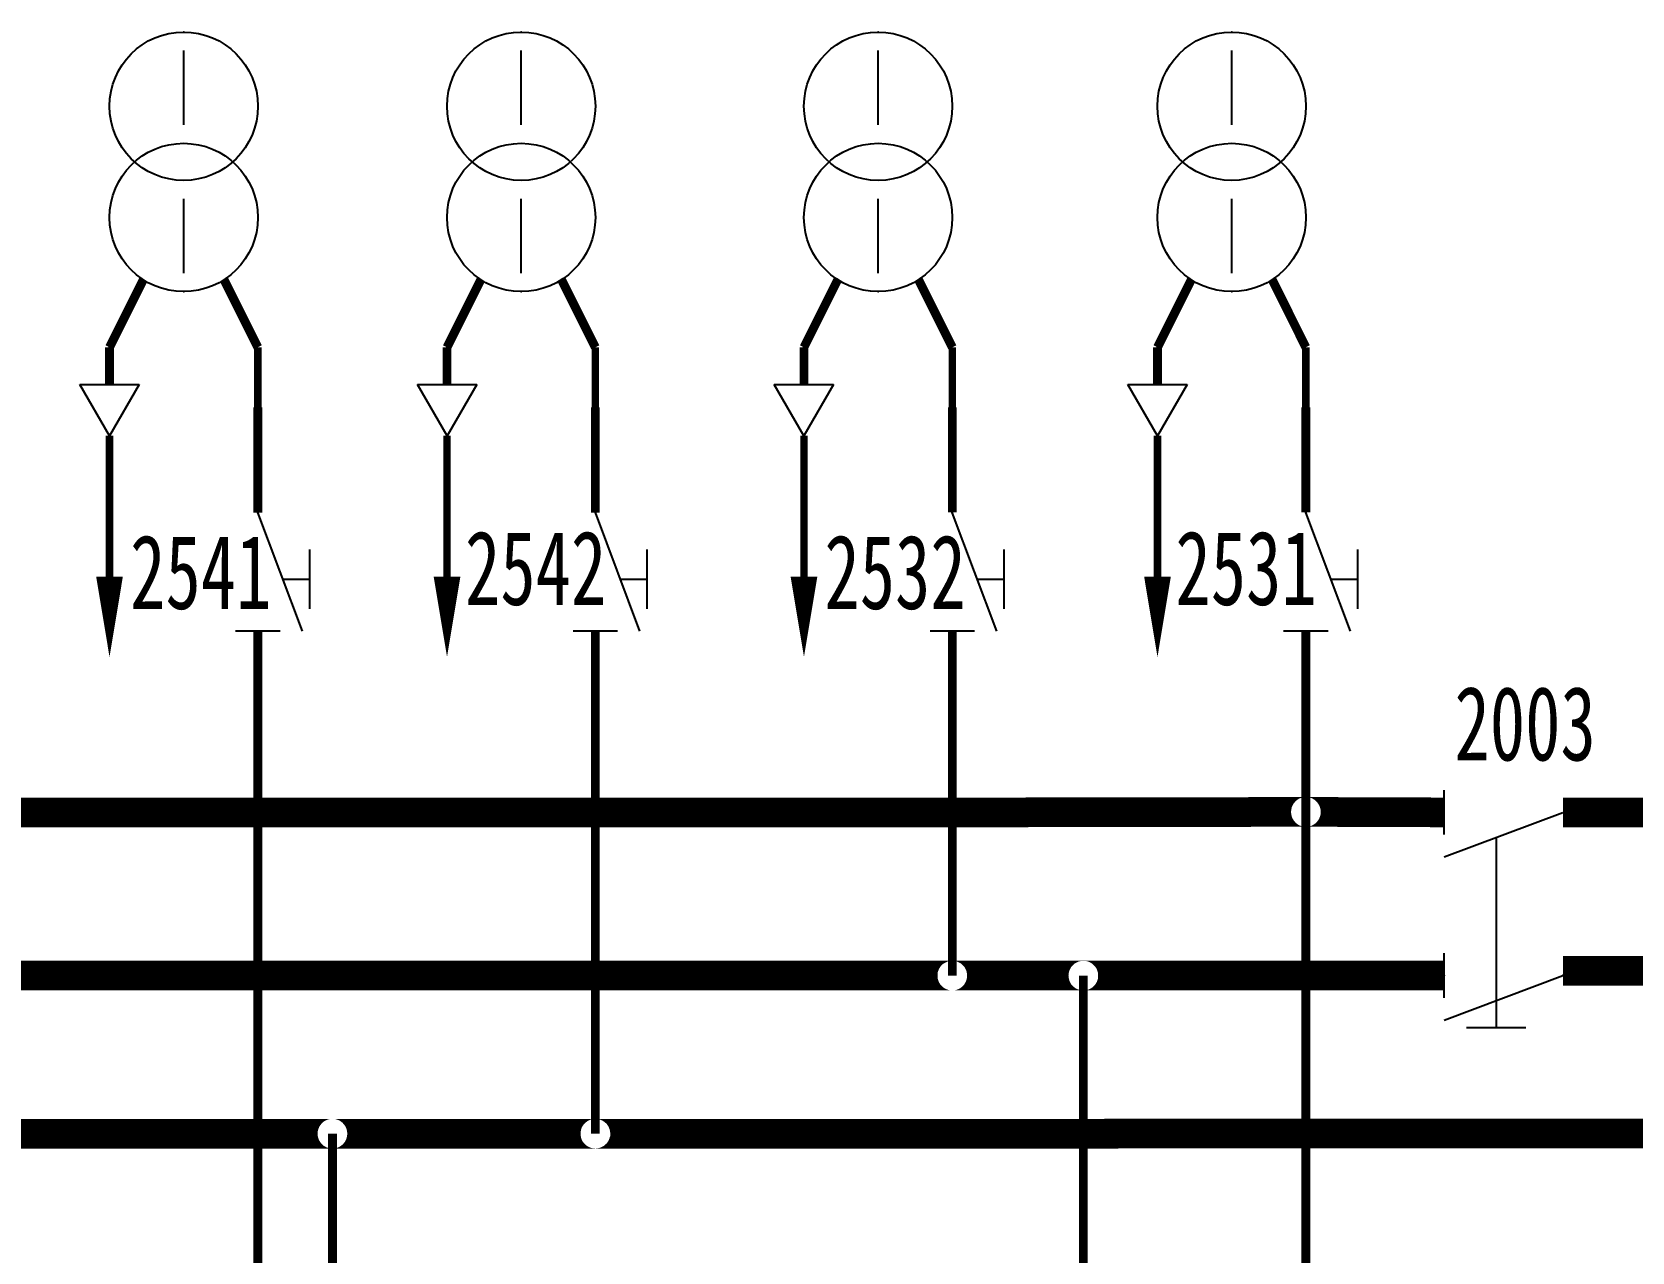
# Model space of a CAD drawing. Header units: millimetres. Extents: x 10667 to 23854, y -3427 to -2899.
# Drawn here: x 13556.3 to 13664.1, y -3171.1 to -3088.8 of the extents above; entities that cross this region are included whole.
import ezdxf

# ---------------------------------------------------------------- set-up
doc = ezdxf.new("R2010")
doc.units = ezdxf.units.MM
doc.header["$LTSCALE"] = 10
doc.linetypes.add('DASHED', pattern=[11, 5, 0.5, 5, 0.5])
for name, color, linetype in [('BLOCK', 3, 'Continuous'), ('LINE', 7, 'Continuous'), ('TEXT', 2, 'Continuous'), ('设    备', 3, 'Continuous'), ('设备编号', 2, 'Continuous'), ('连 接 线', 1, 'Continuous')]:
    doc.layers.add(name, color=color, linetype=linetype)
doc.styles.add('HZ', font='SimSun.ttf', dxfattribs={"width": 0.7})

# ---------------------------------------------------------------- blocks, each defined once
blk = doc.blocks.new('$JT')
at = {"color": 3}
blk.add_lwpolyline([(0, 0, 1.8, 0, 0), (0, 5.41, 0, 0, 0)], format="xyseb", dxfattribs=at)
blk = doc.blocks.new('$SGK1')
at = {"layer": 'BLOCK'}
for p, q in [((-3, 0), (0, -8)), ((-1.5, 0), (1.5, 0))]:
    blk.add_line(p, q, dxfattribs=at)
at = {"layer": 'TEXT', "color": 3}
for p, q in [((-3.5, -1.5), (-3.5, -5.5)), ((-1.6875, -3.5), (-3.5, -3.5))]:
    blk.add_line(p, q, dxfattribs=at)

msp = doc.modelspace()

# ---------------------------------------------------------------- linework, layer by layer
at = {"color": 3}
msp.add_line((13654.96, -3143.12), (13654.96, -3154.12), dxfattribs=at)
at = {"layer": 'BLOCK'}
for p, q in [((13651.46, -3142.93), (13651.46, -3139.93)), ((13651.46, -3144.43), (13659.46, -3141.43)), ((13651.46, -3153.93), (13651.46, -3150.93)), ((13651.46, -3155.43), (13659.46, -3152.43))]:
    msp.add_line(p, q, dxfattribs=at)
for p in [(13651.46, -3152.43), (13659.46, -3152.43)]:
    msp.add_point(p, dxfattribs=at)
at = {"layer": 'TEXT', "color": 3}
for p, q in [((13654.96, -3154.12), (13654.96, -3155.93)), ((13652.96, -3155.93), (13656.96, -3155.93))]:
    msp.add_line(p, q, dxfattribs=at)
at = {"layer": '设    备', "color": 3}
for p, q in [((13566.49, -3095.08), (13566.49, -3090.08)), ((13589.24, -3095.08), (13589.24, -3090.08)), ((13613.3, -3095.08), (13613.3, -3090.08)), ((13637.13, -3095.08), (13637.13, -3090.08)), ((13566.49, -3105.08), (13566.49, -3100.08)), ((13589.24, -3105.08), (13589.24, -3100.08)), ((13613.3, -3105.08), (13613.3, -3100.08)), ((13637.13, -3105.08), (13637.13, -3100.08))]:
    msp.add_line(p, q, dxfattribs=at)
for centre in [(13566.49, -3093.83), (13589.24, -3093.83), (13613.3, -3093.83), (13637.13, -3093.83), (13566.49, -3101.33), (13589.24, -3101.33), (13613.3, -3101.33), (13637.13, -3101.33)]:
    msp.add_circle(centre, 5, dxfattribs=at)
for p in [(13566.49, -3088.83), (13589.24, -3088.83), (13613.3, -3088.83), (13637.13, -3088.83), (13566.49, -3106.33), (13589.24, -3106.33), (13613.3, -3106.33), (13637.13, -3106.33)]:
    msp.add_point(p, dxfattribs=at)
at = {"layer": '设    备'}
for p in [(13571.49, -3121.22), (13594.24, -3121.22), (13618.3, -3121.21), (13642.13, -3121.21), (13571.49, -3129.22), (13594.24, -3129.22), (13618.3, -3129.21), (13642.13, -3129.21)]:
    msp.add_point(p, dxfattribs=at)
at = {"layer": '连 接 线', "color": 3}
for p, q in [((13561.49, -3116.04), (13559.49, -3112.58)), ((13559.49, -3112.58), (13563.49, -3112.58)), ((13563.49, -3112.58), (13561.49, -3116.04)), ((13584.24, -3116.04), (13582.24, -3112.58)), ((13582.24, -3112.58), (13586.24, -3112.58)), ((13586.24, -3112.58), (13584.24, -3116.04)), ((13608.3, -3116.04), (13606.3, -3112.58)), ((13606.3, -3112.58), (13610.3, -3112.58)), ((13610.3, -3112.58), (13608.3, -3116.04)), ((13632.13, -3116.04), (13630.13, -3112.58)), ((13630.13, -3112.58), (13634.13, -3112.58)), ((13634.13, -3112.58), (13632.13, -3116.04))]:
    msp.add_line(p, q, dxfattribs=at)
for points, const_width in [([(13561.49, -3110.08), (13563.77, -3105.52)], 0.6), ([(13571.49, -3110.08), (13569.21, -3105.52)], 0.6), ([(13584.24, -3110.08), (13586.52, -3105.52)], 0.6), ([(13594.24, -3110.08), (13591.96, -3105.52)], 0.6), ([(13608.3, -3110.08), (13610.58, -3105.52)], 0.6), ([(13618.3, -3110.08), (13616.02, -3105.52)], 0.6), ([(13632.13, -3110.08), (13634.41, -3105.52)], 0.6), ([(13642.13, -3110.08), (13639.86, -3105.52)], 0.6), ([(13571.49, -3114.13), (13571.49, -3110.08)], 0.5), ([(13594.24, -3114.13), (13594.24, -3110.08)], 0.5), ([(13618.3, -3114.13), (13618.3, -3110.08)], 0.5), ([(13642.13, -3114.13), (13642.13, -3110.08)], 0.5)]:
    msp.add_lwpolyline(points, dxfattribs=dict(at, const_width=const_width))
at = {"layer": '连 接 线'}
for points, const_width in [([(13561.49, -3110.08), (13561.49, -3112.58)], 0.6), ([(13584.24, -3110.08), (13584.24, -3112.58)], 0.6), ([(13608.3, -3110.08), (13608.3, -3112.58)], 0.6), ([(13632.13, -3110.08), (13632.13, -3112.58)], 0.6), ([(13571.49, -3114.13), (13571.49, -3121.22)], 0.6), ([(13594.24, -3114.13), (13594.24, -3121.22)], 0.6), ([(13618.3, -3114.13), (13618.3, -3121.21)], 0.6), ([(13642.13, -3114.13), (13642.13, -3121.21)], 0.6), ([(13571.49, -3129.22), (13571.49, -3173.76)], 0.6), ([(13594.24, -3129.22), (13594.24, -3163.09)], 0.6), ([(13618.3, -3129.21), (13618.3, -3152.43)], 0.6), ([(13642.13, -3129.21), (13642.13, -3173.75)], 0.6), ([(13513.2, -3141.43), (13570.49, -3141.43)], 2), ([(13570.49, -3141.43), (13621.09, -3141.43)], 2), ([(13621.09, -3141.43), (13641.13, -3141.4)], 2), ([(13643.13, -3141.4), (13651.46, -3141.43)], 2), ([(13683.36, -3141.43), (13659.46, -3141.43)], 2), ([(13684.25, -3152.1), (13659.46, -3152.1)], 2), ([(13513.2, -3152.43), (13593.24, -3152.43)], 2), ([(13593.24, -3152.43), (13617.31, -3152.43)], 2), ([(13619.3, -3152.43), (13626.13, -3152.43)], 2), ([(13627.13, -3152.43), (13627.13, -3182.53)], 0.6), ([(13628.13, -3152.43), (13630.73, -3152.43)], 2), ([(13630.48, -3152.43), (13651.46, -3152.43)], 2), ([(13575.52, -3163.09), (13553.1, -3163.09)], 2), ([(13593.24, -3163.09), (13577.52, -3163.09)], 2), ([(13617.3, -3163.09), (13595.24, -3163.09)], 2), ([(13651.46, -3163.08), (13617.3, -3163.09)], 2), ([(13698.13, -3163.08), (13651.46, -3163.08)], 2), ([(13576.52, -3163.09), (13576.52, -3182.53)], 0.6)]:
    msp.add_lwpolyline(points, dxfattribs=dict(at, const_width=const_width))
at = {"layer": '连 接 线', "color": 6, "linetype": 'DASHED', "ltscale": 0.5, "const_width": 0.5}
for points in [[(13561.49, -3116.04), (13561.49, -3126.04)], [(13584.24, -3116.04), (13584.24, -3126.04)], [(13608.3, -3116.04), (13608.3, -3126.04)], [(13632.13, -3116.04), (13632.13, -3126.04)]]:
    msp.add_lwpolyline(points, dxfattribs=at)
at = {"layer": '连 接 线', "color": 3}
for p in [(13561.49, -3110.08), (13584.24, -3110.08), (13608.3, -3110.08), (13632.13, -3110.08)]:
    msp.add_point(p, dxfattribs=at)
at = {"layer": '连 接 线'}
for points in [[(13641.13, -3140.4), (13642.22, -3140.4), (13641.13, -3140.41), (13642.31, -3140.41)], [(13641.13, -3140.4), (13642.13, -3140.4), (13641.13, -3140.4), (13642.22, -3140.4)], [(13641.13, -3140.4), (13642.05, -3140.4), (13641.13, -3140.4), (13642.13, -3140.4)], [(13641.13, -3140.41), (13641.96, -3140.41), (13641.13, -3140.4), (13642.05, -3140.4)], [(13641.13, -3140.43), (13641.87, -3140.43), (13641.13, -3140.41), (13641.96, -3140.41)], [(13641.13, -3140.46), (13641.79, -3140.46), (13641.13, -3140.43), (13641.87, -3140.43)], [(13641.13, -3140.49), (13641.71, -3140.49), (13641.13, -3140.46), (13641.79, -3140.46)], [(13641.13, -3140.53), (13641.63, -3140.53), (13641.13, -3140.49), (13641.71, -3140.49)], [(13641.13, -3140.58), (13641.56, -3140.58), (13641.13, -3140.53), (13641.63, -3140.53)], [(13642.22, -3140.4), (13643.13, -3140.4), (13642.13, -3140.4), (13643.13, -3140.4)], [(13642.31, -3140.41), (13643.13, -3140.41), (13642.22, -3140.4), (13643.13, -3140.4)], [(13642.39, -3140.43), (13643.13, -3140.43), (13642.31, -3140.41), (13643.13, -3140.41)], [(13642.48, -3140.46), (13643.13, -3140.46), (13642.39, -3140.43), (13643.13, -3140.43)], [(13642.56, -3140.49), (13643.13, -3140.49), (13642.48, -3140.46), (13643.13, -3140.46)], [(13642.63, -3140.53), (13643.13, -3140.53), (13642.56, -3140.49), (13643.13, -3140.49)], [(13642.71, -3140.58), (13643.13, -3140.58), (13642.63, -3140.53), (13643.13, -3140.53)], [(13641.13, -3140.63), (13641.49, -3140.63), (13641.13, -3140.58), (13641.56, -3140.58)], [(13641.13, -3140.69), (13641.43, -3140.69), (13641.13, -3140.63), (13641.49, -3140.63)], [(13641.13, -3140.76), (13641.37, -3140.76), (13641.13, -3140.69), (13641.43, -3140.69)], [(13641.13, -3140.83), (13641.31, -3140.83), (13641.13, -3140.76), (13641.37, -3140.76)], [(13641.13, -3140.9), (13641.27, -3140.9), (13641.13, -3140.83), (13641.31, -3140.83)], [(13641.13, -3140.98), (13641.23, -3140.98), (13641.13, -3140.9), (13641.27, -3140.9)], [(13641.13, -3141.06), (13641.19, -3141.06), (13641.13, -3140.98), (13641.23, -3140.98)], [(13641.13, -3141.14), (13641.17, -3141.14), (13641.13, -3141.06), (13641.19, -3141.06)], [(13641.13, -3141.23), (13641.15, -3141.23), (13641.13, -3141.14), (13641.17, -3141.14)], [(13641.13, -3141.31), (13641.14, -3141.31), (13641.13, -3141.23), (13641.15, -3141.23)], [(13641.13, -3141.4), (13641.13, -3141.4), (13641.13, -3141.31), (13641.14, -3141.31)], [(13641.13, -3141.4), (13641.13, -3141.4), (13641.13, -3141.49), (13641.14, -3141.49)], [(13641.13, -3141.49), (13641.14, -3141.49), (13641.13, -3141.57), (13641.15, -3141.57)], [(13641.13, -3141.57), (13641.15, -3141.57), (13641.13, -3141.66), (13641.17, -3141.66)], [(13642.78, -3140.63), (13643.13, -3140.63), (13642.71, -3140.58), (13643.13, -3140.58)], [(13642.84, -3140.69), (13643.13, -3140.69), (13642.78, -3140.63), (13643.13, -3140.63)], [(13642.9, -3140.76), (13643.13, -3140.76), (13642.84, -3140.69), (13643.13, -3140.69)], [(13642.95, -3140.83), (13643.13, -3140.83), (13642.9, -3140.76), (13643.13, -3140.76)], [(13643, -3140.9), (13643.13, -3140.9), (13642.95, -3140.83), (13643.13, -3140.83)], [(13643.04, -3140.98), (13643.13, -3140.98), (13643, -3140.9), (13643.13, -3140.9)], [(13643.07, -3141.06), (13643.13, -3141.06), (13643.04, -3140.98), (13643.13, -3140.98)], [(13643.1, -3141.14), (13643.13, -3141.14), (13643.07, -3141.06), (13643.13, -3141.06)], [(13643.12, -3141.23), (13643.13, -3141.23), (13643.1, -3141.14), (13643.13, -3141.14)], [(13643.1, -3141.66), (13643.13, -3141.66), (13643.12, -3141.57), (13643.13, -3141.57)], [(13643.13, -3141.31), (13643.13, -3141.31), (13643.12, -3141.23), (13643.13, -3141.23)], [(13643.13, -3141.49), (13643.13, -3141.49), (13643.13, -3141.4)], [(13641.13, -3141.66), (13641.17, -3141.66), (13641.13, -3141.74), (13641.19, -3141.74)], [(13641.13, -3141.74), (13641.19, -3141.74), (13641.13, -3141.82), (13641.23, -3141.82)], [(13641.13, -3141.82), (13641.23, -3141.82), (13641.13, -3141.9), (13641.27, -3141.9)], [(13641.13, -3141.9), (13641.27, -3141.9), (13641.13, -3141.97), (13641.31, -3141.97)], [(13641.13, -3141.97), (13641.31, -3141.97), (13641.13, -3142.04), (13641.37, -3142.04)], [(13641.13, -3142.04), (13641.37, -3142.04), (13641.13, -3142.11), (13641.43, -3142.11)], [(13641.13, -3142.11), (13641.43, -3142.11), (13641.13, -3142.17), (13641.49, -3142.17)], [(13641.13, -3142.17), (13641.49, -3142.17), (13641.13, -3142.22), (13641.56, -3142.22)], [(13641.13, -3142.22), (13641.56, -3142.22), (13641.13, -3142.27), (13641.63, -3142.27)], [(13641.13, -3142.27), (13641.63, -3142.27), (13641.13, -3142.31), (13641.71, -3142.31)], [(13641.13, -3142.31), (13641.71, -3142.31), (13641.13, -3142.34), (13641.79, -3142.34)], [(13641.13, -3142.34), (13641.79, -3142.34), (13641.13, -3142.37), (13641.87, -3142.37)], [(13641.13, -3142.37), (13641.87, -3142.37), (13641.13, -3142.38), (13641.96, -3142.38)], [(13641.13, -3142.38), (13641.96, -3142.38), (13641.13, -3142.4), (13642.05, -3142.4)], [(13641.13, -3142.4), (13642.05, -3142.4), (13641.13, -3142.4), (13642.13, -3142.4)], [(13642.13, -3142.4), (13643.13, -3142.4), (13642.22, -3142.4), (13643.13, -3142.4)], [(13642.22, -3142.4), (13643.13, -3142.4), (13642.31, -3142.38), (13643.13, -3142.38)], [(13642.31, -3142.38), (13643.13, -3142.38), (13642.39, -3142.37), (13643.13, -3142.37)], [(13642.39, -3142.37), (13643.13, -3142.37), (13642.48, -3142.34), (13643.13, -3142.34)], [(13642.48, -3142.34), (13643.13, -3142.34), (13642.56, -3142.31), (13643.13, -3142.31)], [(13642.56, -3142.31), (13643.13, -3142.31), (13642.63, -3142.27), (13643.13, -3142.27)], [(13642.63, -3142.27), (13643.13, -3142.27), (13642.71, -3142.22), (13643.13, -3142.22)], [(13642.71, -3142.22), (13643.13, -3142.22), (13642.78, -3142.17), (13643.13, -3142.17)], [(13642.78, -3142.17), (13643.13, -3142.17), (13642.84, -3142.11), (13643.13, -3142.11)], [(13642.84, -3142.11), (13643.13, -3142.11), (13642.9, -3142.04), (13643.13, -3142.04)], [(13642.9, -3142.04), (13643.13, -3142.04), (13642.95, -3141.97), (13643.13, -3141.97)], [(13642.95, -3141.97), (13643.13, -3141.97), (13643, -3141.9), (13643.13, -3141.9)], [(13643, -3141.9), (13643.13, -3141.9), (13643.04, -3141.82), (13643.13, -3141.82)], [(13643.04, -3141.82), (13643.13, -3141.82), (13643.07, -3141.74), (13643.13, -3141.74)], [(13643.07, -3141.74), (13643.13, -3141.74), (13643.1, -3141.66), (13643.13, -3141.66)], [(13617.3, -3151.43), (13618.3, -3151.43), (13617.3, -3151.44), (13618.38, -3151.44)], [(13617.3, -3151.44), (13618.21, -3151.44), (13617.3, -3151.43), (13618.3, -3151.43)], [(13617.3, -3151.44), (13618.38, -3151.44), (13617.3, -3151.45), (13618.47, -3151.45)], [(13617.3, -3151.45), (13618.12, -3151.45), (13617.3, -3151.44), (13618.21, -3151.44)], [(13617.3, -3151.47), (13618.04, -3151.47), (13617.3, -3151.45), (13618.12, -3151.45)], [(13617.3, -3151.49), (13617.96, -3151.49), (13617.3, -3151.47), (13618.04, -3151.47)], [(13617.3, -3151.53), (13617.88, -3151.53), (13617.3, -3151.49), (13617.96, -3151.49)], [(13617.3, -3151.57), (13617.8, -3151.57), (13617.3, -3151.53), (13617.88, -3151.53)], [(13617.3, -3151.61), (13617.72, -3151.61), (13617.3, -3151.57), (13617.8, -3151.57)], [(13617.3, -3151.67), (13617.65, -3151.67), (13617.3, -3151.61), (13617.72, -3151.61)], [(13617.3, -3151.73), (13617.59, -3151.73), (13617.3, -3151.67), (13617.65, -3151.67)], [(13617.3, -3151.79), (13617.53, -3151.79), (13617.3, -3151.73), (13617.59, -3151.73)], [(13617.3, -3151.86), (13617.48, -3151.86), (13617.3, -3151.79), (13617.53, -3151.79)], [(13617.3, -3151.93), (13617.43, -3151.93), (13617.3, -3151.86), (13617.48, -3151.86)], [(13617.3, -3152.01), (13617.39, -3152.01), (13617.3, -3151.93), (13617.43, -3151.93)], [(13617.3, -3152.09), (13617.36, -3152.09), (13617.3, -3152.01), (13617.39, -3152.01)], [(13617.3, -3152.17), (13617.33, -3152.17), (13617.3, -3152.09), (13617.36, -3152.09)], [(13617.3, -3152.26), (13617.31, -3152.26), (13617.3, -3152.17), (13617.33, -3152.17)], [(13617.3, -3152.35), (13617.3, -3152.35), (13617.3, -3152.26), (13617.31, -3152.26)], [(13618.38, -3151.44), (13619.3, -3151.44), (13618.3, -3151.43), (13619.3, -3151.43)], [(13618.47, -3151.45), (13619.3, -3151.45), (13618.38, -3151.44), (13619.3, -3151.44)], [(13618.56, -3151.47), (13619.3, -3151.47), (13618.47, -3151.45), (13619.3, -3151.45)], [(13618.64, -3151.49), (13619.3, -3151.49), (13618.56, -3151.47), (13619.3, -3151.47)], [(13618.72, -3151.53), (13619.3, -3151.53), (13618.64, -3151.49), (13619.3, -3151.49)], [(13618.8, -3151.57), (13619.3, -3151.57), (13618.72, -3151.53), (13619.3, -3151.53)], [(13618.87, -3151.61), (13619.3, -3151.61), (13618.8, -3151.57), (13619.3, -3151.57)], [(13618.94, -3151.67), (13619.3, -3151.67), (13618.87, -3151.61), (13619.3, -3151.61)], [(13619, -3151.73), (13619.3, -3151.73), (13618.94, -3151.67), (13619.3, -3151.67)], [(13619.06, -3151.79), (13619.3, -3151.79), (13619, -3151.73), (13619.3, -3151.73)], [(13619.12, -3151.86), (13619.3, -3151.86), (13619.06, -3151.79), (13619.3, -3151.79)], [(13619.16, -3151.93), (13619.3, -3151.93), (13619.12, -3151.86), (13619.3, -3151.86)], [(13619.2, -3152.01), (13619.3, -3152.01), (13619.16, -3151.93), (13619.3, -3151.93)], [(13619.24, -3152.09), (13619.3, -3152.09), (13619.2, -3152.01), (13619.3, -3152.01)], [(13619.26, -3152.17), (13619.3, -3152.17), (13619.24, -3152.09), (13619.3, -3152.09)], [(13619.28, -3152.26), (13619.3, -3152.26), (13619.26, -3152.17), (13619.3, -3152.17)], [(13619.29, -3152.35), (13619.3, -3152.35), (13619.28, -3152.26), (13619.3, -3152.26)], [(13619.3, -3152.43), (13619.3, -3152.43), (13619.29, -3152.35), (13619.3, -3152.35)], [(13619.29, -3152.52), (13619.3, -3152.52), (13619.3, -3152.43)], [(13626.13, -3151.43), (13627.13, -3151.43), (13626.13, -3151.44), (13627.22, -3151.44)], [(13626.13, -3151.44), (13627.05, -3151.44), (13626.13, -3151.43), (13627.13, -3151.43)], [(13626.13, -3151.44), (13627.22, -3151.44), (13626.13, -3151.45), (13627.31, -3151.45)], [(13626.13, -3151.45), (13626.96, -3151.45), (13626.13, -3151.44), (13627.05, -3151.44)], [(13626.13, -3151.47), (13626.87, -3151.47), (13626.13, -3151.45), (13626.96, -3151.45)], [(13626.13, -3151.49), (13626.79, -3151.49), (13626.13, -3151.47), (13626.87, -3151.47)], [(13626.13, -3151.53), (13626.71, -3151.53), (13626.13, -3151.49), (13626.79, -3151.49)], [(13626.13, -3151.57), (13626.63, -3151.57), (13626.13, -3151.53), (13626.71, -3151.53)], [(13626.13, -3151.61), (13626.56, -3151.61), (13626.13, -3151.57), (13626.63, -3151.57)], [(13626.13, -3151.67), (13626.49, -3151.67), (13626.13, -3151.61), (13626.56, -3151.61)], [(13626.13, -3151.73), (13626.43, -3151.73), (13626.13, -3151.67), (13626.49, -3151.67)], [(13626.13, -3151.79), (13626.37, -3151.79), (13626.13, -3151.73), (13626.43, -3151.73)], [(13626.13, -3151.86), (13626.31, -3151.86), (13626.13, -3151.79), (13626.37, -3151.79)], [(13626.13, -3151.93), (13626.27, -3151.93), (13626.13, -3151.86), (13626.31, -3151.86)], [(13626.13, -3152.01), (13626.23, -3152.01), (13626.13, -3151.93), (13626.27, -3151.93)], [(13626.13, -3152.09), (13626.19, -3152.09), (13626.13, -3152.01), (13626.23, -3152.01)], [(13626.13, -3152.17), (13626.17, -3152.17), (13626.13, -3152.09), (13626.19, -3152.09)], [(13626.13, -3152.26), (13626.15, -3152.26), (13626.13, -3152.17), (13626.17, -3152.17)], [(13626.13, -3152.35), (13626.14, -3152.35), (13626.13, -3152.26), (13626.15, -3152.26)], [(13626.13, -3152.43), (13626.13, -3152.43), (13626.13, -3152.35), (13626.14, -3152.35)], [(13626.13, -3152.43), (13626.13, -3152.43), (13626.13, -3152.52), (13626.14, -3152.52)], [(13627.22, -3151.44), (13628.13, -3151.44), (13627.13, -3151.43), (13628.13, -3151.43)], [(13627.31, -3151.45), (13628.13, -3151.45), (13627.22, -3151.44), (13628.13, -3151.44)], [(13627.39, -3151.47), (13628.13, -3151.47), (13627.31, -3151.45), (13628.13, -3151.45)], [(13627.48, -3151.49), (13628.13, -3151.49), (13627.39, -3151.47), (13628.13, -3151.47)], [(13627.56, -3151.53), (13628.13, -3151.53), (13627.48, -3151.49), (13628.13, -3151.49)], [(13627.63, -3151.57), (13628.13, -3151.57), (13627.56, -3151.53), (13628.13, -3151.53)], [(13627.71, -3151.61), (13628.13, -3151.61), (13627.63, -3151.57), (13628.13, -3151.57)], [(13627.78, -3151.67), (13628.13, -3151.67), (13627.71, -3151.61), (13628.13, -3151.61)], [(13627.84, -3151.73), (13628.13, -3151.73), (13627.78, -3151.67), (13628.13, -3151.67)], [(13627.9, -3151.79), (13628.13, -3151.79), (13627.84, -3151.73), (13628.13, -3151.73)], [(13627.95, -3151.86), (13628.13, -3151.86), (13627.9, -3151.79), (13628.13, -3151.79)], [(13628, -3151.93), (13628.13, -3151.93), (13627.95, -3151.86), (13628.13, -3151.86)], [(13628.04, -3152.01), (13628.13, -3152.01), (13628, -3151.93), (13628.13, -3151.93)], [(13628.07, -3152.09), (13628.13, -3152.09), (13628.04, -3152.01), (13628.13, -3152.01)], [(13628.1, -3152.17), (13628.13, -3152.17), (13628.07, -3152.09), (13628.13, -3152.09)], [(13628.12, -3152.26), (13628.13, -3152.26), (13628.1, -3152.17), (13628.13, -3152.17)], [(13628.13, -3152.35), (13628.13, -3152.35), (13628.12, -3152.26), (13628.13, -3152.26)], [(13628.13, -3152.52), (13628.13, -3152.52), (13628.13, -3152.43)], [(13617.3, -3152.52), (13617.3, -3152.52), (13617.3, -3152.61), (13617.31, -3152.61)], [(13617.3, -3152.61), (13617.31, -3152.61), (13617.3, -3152.69), (13617.33, -3152.69)], [(13617.3, -3152.69), (13617.33, -3152.69), (13617.3, -3152.77), (13617.36, -3152.77)], [(13617.3, -3152.77), (13617.36, -3152.77), (13617.3, -3152.86), (13617.39, -3152.86)], [(13617.3, -3152.86), (13617.39, -3152.86), (13617.3, -3152.93), (13617.43, -3152.93)], [(13617.3, -3152.93), (13617.43, -3152.93), (13617.3, -3153.01), (13617.48, -3153.01)], [(13617.3, -3153.01), (13617.48, -3153.01), (13617.3, -3153.08), (13617.53, -3153.08)], [(13617.3, -3153.08), (13617.53, -3153.08), (13617.3, -3153.14), (13617.59, -3153.14)], [(13617.3, -3153.14), (13617.59, -3153.14), (13617.3, -3153.2), (13617.65, -3153.2)], [(13617.3, -3153.2), (13617.65, -3153.2), (13617.3, -3153.25), (13617.72, -3153.25)], [(13617.3, -3153.25), (13617.72, -3153.25), (13617.3, -3153.3), (13617.8, -3153.3)], [(13617.3, -3153.3), (13617.8, -3153.3), (13617.3, -3153.34), (13617.88, -3153.34)], [(13617.3, -3153.34), (13617.88, -3153.34), (13617.3, -3153.37), (13617.96, -3153.37)], [(13617.3, -3153.37), (13617.96, -3153.37), (13617.3, -3153.4), (13618.04, -3153.4)], [(13617.3, -3153.4), (13618.04, -3153.4), (13617.3, -3153.42), (13618.12, -3153.42)], [(13617.3, -3153.42), (13618.12, -3153.42), (13617.3, -3153.43), (13618.21, -3153.43)], [(13617.3, -3153.43), (13618.21, -3153.43), (13617.3, -3153.43), (13618.3, -3153.43)], [(13618.3, -3153.43), (13619.3, -3153.43), (13618.38, -3153.43), (13619.3, -3153.43)], [(13618.38, -3153.43), (13619.3, -3153.43), (13618.47, -3153.42), (13619.3, -3153.42)], [(13618.47, -3153.42), (13619.3, -3153.42), (13618.56, -3153.4), (13619.3, -3153.4)], [(13618.56, -3153.4), (13619.3, -3153.4), (13618.64, -3153.37), (13619.3, -3153.37)], [(13618.64, -3153.37), (13619.3, -3153.37), (13618.72, -3153.34), (13619.3, -3153.34)], [(13618.72, -3153.34), (13619.3, -3153.34), (13618.8, -3153.3), (13619.3, -3153.3)], [(13618.8, -3153.3), (13619.3, -3153.3), (13618.87, -3153.25), (13619.3, -3153.25)], [(13618.87, -3153.25), (13619.3, -3153.25), (13618.94, -3153.2), (13619.3, -3153.2)], [(13618.94, -3153.2), (13619.3, -3153.2), (13619, -3153.14), (13619.3, -3153.14)], [(13619, -3153.14), (13619.3, -3153.14), (13619.06, -3153.08), (13619.3, -3153.08)], [(13619.06, -3153.08), (13619.3, -3153.08), (13619.12, -3153.01), (13619.3, -3153.01)], [(13619.12, -3153.01), (13619.3, -3153.01), (13619.16, -3152.93), (13619.3, -3152.93)], [(13619.16, -3152.93), (13619.3, -3152.93), (13619.2, -3152.86), (13619.3, -3152.86)], [(13619.2, -3152.86), (13619.3, -3152.86), (13619.24, -3152.77), (13619.3, -3152.77)], [(13619.24, -3152.77), (13619.3, -3152.77), (13619.26, -3152.69), (13619.3, -3152.69)], [(13619.26, -3152.69), (13619.3, -3152.69), (13619.28, -3152.61), (13619.3, -3152.61)], [(13619.28, -3152.61), (13619.3, -3152.61), (13619.29, -3152.52), (13619.3, -3152.52)], [(13626.13, -3152.52), (13626.14, -3152.52), (13626.13, -3152.61), (13626.15, -3152.61)], [(13626.13, -3152.61), (13626.15, -3152.61), (13626.13, -3152.69), (13626.17, -3152.69)], [(13626.13, -3152.69), (13626.17, -3152.69), (13626.13, -3152.77), (13626.19, -3152.77)], [(13626.13, -3152.77), (13626.19, -3152.77), (13626.13, -3152.86), (13626.23, -3152.86)], [(13626.13, -3152.86), (13626.23, -3152.86), (13626.13, -3152.93), (13626.27, -3152.93)], [(13626.13, -3152.93), (13626.27, -3152.93), (13626.13, -3153.01), (13626.31, -3153.01)], [(13626.13, -3153.01), (13626.31, -3153.01), (13626.13, -3153.08), (13626.37, -3153.08)], [(13626.13, -3153.08), (13626.37, -3153.08), (13626.13, -3153.14), (13626.43, -3153.14)], [(13626.13, -3153.14), (13626.43, -3153.14), (13626.13, -3153.2), (13626.49, -3153.2)], [(13626.13, -3153.2), (13626.49, -3153.2), (13626.13, -3153.25), (13626.56, -3153.25)], [(13626.13, -3153.25), (13626.56, -3153.25), (13626.13, -3153.3), (13626.63, -3153.3)], [(13626.13, -3153.3), (13626.63, -3153.3), (13626.13, -3153.34), (13626.71, -3153.34)], [(13626.13, -3153.34), (13626.71, -3153.34), (13626.13, -3153.37), (13626.79, -3153.37)], [(13626.13, -3153.37), (13626.79, -3153.37), (13626.13, -3153.4), (13626.87, -3153.4)], [(13626.13, -3153.4), (13626.87, -3153.4), (13626.13, -3153.42), (13626.96, -3153.42)], [(13626.13, -3153.42), (13626.96, -3153.42), (13626.13, -3153.43), (13627.05, -3153.43)], [(13626.13, -3153.43), (13627.05, -3153.43), (13626.13, -3153.43), (13627.13, -3153.43)], [(13627.13, -3153.43), (13628.13, -3153.43), (13627.22, -3153.43), (13628.13, -3153.43)], [(13627.22, -3153.43), (13628.13, -3153.43), (13627.31, -3153.42), (13628.13, -3153.42)], [(13627.31, -3153.42), (13628.13, -3153.42), (13627.39, -3153.4), (13628.13, -3153.4)], [(13627.39, -3153.4), (13628.13, -3153.4), (13627.48, -3153.37), (13628.13, -3153.37)], [(13627.48, -3153.37), (13628.13, -3153.37), (13627.56, -3153.34), (13628.13, -3153.34)], [(13627.56, -3153.34), (13628.13, -3153.34), (13627.63, -3153.3), (13628.13, -3153.3)], [(13627.63, -3153.3), (13628.13, -3153.3), (13627.71, -3153.25), (13628.13, -3153.25)], [(13627.71, -3153.25), (13628.13, -3153.25), (13627.78, -3153.2), (13628.13, -3153.2)], [(13627.78, -3153.2), (13628.13, -3153.2), (13627.84, -3153.14), (13628.13, -3153.14)], [(13627.84, -3153.14), (13628.13, -3153.14), (13627.9, -3153.08), (13628.13, -3153.08)], [(13627.9, -3153.08), (13628.13, -3153.08), (13627.95, -3153.01), (13628.13, -3153.01)], [(13627.95, -3153.01), (13628.13, -3153.01), (13628, -3152.93), (13628.13, -3152.93)], [(13628, -3152.93), (13628.13, -3152.93), (13628.04, -3152.86), (13628.13, -3152.86)], [(13628.04, -3152.86), (13628.13, -3152.86), (13628.07, -3152.77), (13628.13, -3152.77)], [(13628.07, -3152.77), (13628.13, -3152.77), (13628.1, -3152.69), (13628.13, -3152.69)], [(13628.1, -3152.69), (13628.13, -3152.69), (13628.12, -3152.61), (13628.13, -3152.61)], [(13575.52, -3162.09), (13576.6, -3162.09), (13575.52, -3162.1), (13576.69, -3162.1)], [(13575.52, -3162.09), (13576.52, -3162.09), (13575.52, -3162.09), (13576.6, -3162.09)], [(13575.52, -3162.09), (13576.43, -3162.09), (13575.52, -3162.09), (13576.52, -3162.09)], [(13575.52, -3162.1), (13576.34, -3162.1), (13575.52, -3162.09), (13576.43, -3162.09)], [(13575.52, -3162.12), (13576.26, -3162.12), (13575.52, -3162.1), (13576.34, -3162.1)], [(13575.52, -3162.15), (13576.17, -3162.15), (13575.52, -3162.12), (13576.26, -3162.12)], [(13576.6, -3162.09), (13577.52, -3162.09), (13576.52, -3162.09), (13577.52, -3162.09)], [(13576.69, -3162.1), (13577.52, -3162.1), (13576.6, -3162.09), (13577.52, -3162.09)], [(13576.78, -3162.12), (13577.52, -3162.12), (13576.69, -3162.1), (13577.52, -3162.1)], [(13576.86, -3162.15), (13577.52, -3162.15), (13576.78, -3162.12), (13577.52, -3162.12)], [(13593.24, -3162.09), (13594.33, -3162.09), (13593.24, -3162.1), (13594.41, -3162.1)], [(13593.24, -3162.09), (13594.24, -3162.09), (13593.24, -3162.09), (13594.33, -3162.09)], [(13593.24, -3162.09), (13594.15, -3162.09), (13593.24, -3162.09), (13594.24, -3162.09)], [(13593.24, -3162.1), (13594.07, -3162.1), (13593.24, -3162.09), (13594.15, -3162.09)], [(13593.24, -3162.12), (13593.98, -3162.12), (13593.24, -3162.1), (13594.07, -3162.1)], [(13593.24, -3162.15), (13593.9, -3162.15), (13593.24, -3162.12), (13593.98, -3162.12)], [(13594.33, -3162.09), (13595.24, -3162.09), (13594.24, -3162.09), (13595.24, -3162.09)], [(13594.41, -3162.1), (13595.24, -3162.1), (13594.33, -3162.09), (13595.24, -3162.09)], [(13594.5, -3162.12), (13595.24, -3162.12), (13594.41, -3162.1), (13595.24, -3162.1)], [(13594.58, -3162.15), (13595.24, -3162.15), (13594.5, -3162.12), (13595.24, -3162.12)], [(13575.52, -3162.18), (13576.09, -3162.18), (13575.52, -3162.15), (13576.17, -3162.15)], [(13575.52, -3162.22), (13576.02, -3162.22), (13575.52, -3162.18), (13576.09, -3162.18)], [(13575.52, -3162.27), (13575.94, -3162.27), (13575.52, -3162.22), (13576.02, -3162.22)], [(13575.52, -3162.32), (13575.87, -3162.32), (13575.52, -3162.27), (13575.94, -3162.27)], [(13575.52, -3162.38), (13575.81, -3162.38), (13575.52, -3162.32), (13575.87, -3162.32)], [(13575.52, -3162.45), (13575.75, -3162.45), (13575.52, -3162.38), (13575.81, -3162.38)], [(13575.52, -3162.52), (13575.7, -3162.52), (13575.52, -3162.45), (13575.75, -3162.45)], [(13575.52, -3162.59), (13575.65, -3162.59), (13575.52, -3162.52), (13575.7, -3162.52)], [(13575.52, -3162.67), (13575.61, -3162.67), (13575.52, -3162.59), (13575.65, -3162.59)], [(13575.52, -3162.75), (13575.58, -3162.75), (13575.52, -3162.67), (13575.61, -3162.67)], [(13575.52, -3162.83), (13575.55, -3162.83), (13575.52, -3162.75), (13575.58, -3162.75)], [(13575.52, -3162.92), (13575.53, -3162.92), (13575.52, -3162.83), (13575.55, -3162.83)], [(13575.52, -3163), (13575.52, -3163), (13575.52, -3162.92), (13575.53, -3162.92)], [(13575.52, -3163.18), (13575.52, -3163.18), (13575.52, -3163.26), (13575.53, -3163.26)], [(13576.94, -3162.18), (13577.52, -3162.18), (13576.86, -3162.15), (13577.52, -3162.15)], [(13577.02, -3162.22), (13577.52, -3162.22), (13576.94, -3162.18), (13577.52, -3162.18)], [(13577.09, -3162.27), (13577.52, -3162.27), (13577.02, -3162.22), (13577.52, -3162.22)], [(13577.16, -3162.32), (13577.52, -3162.32), (13577.09, -3162.27), (13577.52, -3162.27)], [(13577.22, -3162.38), (13577.52, -3162.38), (13577.16, -3162.32), (13577.52, -3162.32)], [(13577.28, -3162.45), (13577.52, -3162.45), (13577.22, -3162.38), (13577.52, -3162.38)], [(13577.34, -3162.52), (13577.52, -3162.52), (13577.28, -3162.45), (13577.52, -3162.45)], [(13577.38, -3162.59), (13577.52, -3162.59), (13577.34, -3162.52), (13577.52, -3162.52)], [(13577.42, -3162.67), (13577.52, -3162.67), (13577.38, -3162.59), (13577.52, -3162.59)], [(13577.46, -3162.75), (13577.52, -3162.75), (13577.42, -3162.67), (13577.52, -3162.67)], [(13577.48, -3162.83), (13577.52, -3162.83), (13577.46, -3162.75), (13577.52, -3162.75)], [(13577.5, -3162.92), (13577.52, -3162.92), (13577.48, -3162.83), (13577.52, -3162.83)], [(13577.51, -3163), (13577.52, -3163), (13577.5, -3162.92), (13577.52, -3162.92)], [(13577.5, -3163.26), (13577.52, -3163.26), (13577.51, -3163.18), (13577.52, -3163.18)], [(13577.52, -3163.09), (13577.52, -3163.09), (13577.51, -3163), (13577.52, -3163)], [(13577.51, -3163.18), (13577.52, -3163.18), (13577.52, -3163.09)], [(13593.24, -3162.18), (13593.82, -3162.18), (13593.24, -3162.15), (13593.9, -3162.15)], [(13593.24, -3162.22), (13593.74, -3162.22), (13593.24, -3162.18), (13593.82, -3162.18)], [(13593.24, -3162.27), (13593.67, -3162.27), (13593.24, -3162.22), (13593.74, -3162.22)], [(13593.24, -3162.32), (13593.6, -3162.32), (13593.24, -3162.27), (13593.67, -3162.27)], [(13593.24, -3162.38), (13593.53, -3162.38), (13593.24, -3162.32), (13593.6, -3162.32)], [(13593.24, -3162.44), (13593.47, -3162.44), (13593.24, -3162.38), (13593.53, -3162.38)], [(13593.24, -3162.51), (13593.42, -3162.51), (13593.24, -3162.44), (13593.47, -3162.44)], [(13593.24, -3162.59), (13593.37, -3162.59), (13593.24, -3162.51), (13593.42, -3162.51)], [(13593.24, -3162.66), (13593.33, -3162.66), (13593.24, -3162.59), (13593.37, -3162.59)], [(13593.24, -3162.75), (13593.3, -3162.75), (13593.24, -3162.66), (13593.33, -3162.66)], [(13593.24, -3162.83), (13593.27, -3162.83), (13593.24, -3162.75), (13593.3, -3162.75)], [(13593.24, -3162.91), (13593.26, -3162.91), (13593.24, -3162.83), (13593.27, -3162.83)], [(13593.24, -3163), (13593.24, -3163), (13593.24, -3162.91), (13593.26, -3162.91)], [(13593.24, -3163.17), (13593.24, -3163.17), (13593.24, -3163.26), (13593.26, -3163.26)], [(13594.66, -3162.18), (13595.24, -3162.18), (13594.58, -3162.15), (13595.24, -3162.15)], [(13594.74, -3162.22), (13595.24, -3162.22), (13594.66, -3162.18), (13595.24, -3162.18)], [(13594.81, -3162.27), (13595.24, -3162.27), (13594.74, -3162.22), (13595.24, -3162.22)], [(13594.88, -3162.32), (13595.24, -3162.32), (13594.81, -3162.27), (13595.24, -3162.27)], [(13594.95, -3162.38), (13595.24, -3162.38), (13594.88, -3162.32), (13595.24, -3162.32)], [(13595.01, -3162.44), (13595.24, -3162.44), (13594.95, -3162.38), (13595.24, -3162.38)], [(13595.06, -3162.51), (13595.24, -3162.51), (13595.01, -3162.44), (13595.24, -3162.44)], [(13595.11, -3162.59), (13595.24, -3162.59), (13595.06, -3162.51), (13595.24, -3162.51)], [(13595.15, -3162.66), (13595.24, -3162.66), (13595.11, -3162.59), (13595.24, -3162.59)], [(13595.18, -3162.75), (13595.24, -3162.75), (13595.15, -3162.66), (13595.24, -3162.66)], [(13595.21, -3162.83), (13595.24, -3162.83), (13595.18, -3162.75), (13595.24, -3162.75)], [(13595.22, -3162.91), (13595.24, -3162.91), (13595.21, -3162.83), (13595.24, -3162.83)], [(13595.24, -3163), (13595.24, -3163), (13595.22, -3162.91), (13595.24, -3162.91)], [(13595.24, -3163.17), (13595.24, -3163.17), (13595.24, -3163.09)], [(13556.52, -3163.76), (13557.52, -3163.76), (13556.61, -3163.75), (13557.52, -3163.75)], [(13556.61, -3163.75), (13557.52, -3163.75), (13556.69, -3163.74), (13557.52, -3163.74)], [(13556.69, -3163.74), (13557.52, -3163.74), (13556.78, -3163.72), (13557.52, -3163.72)], [(13556.78, -3163.72), (13557.52, -3163.72), (13556.86, -3163.7), (13557.52, -3163.7)], [(13556.86, -3163.7), (13557.52, -3163.7), (13556.94, -3163.66), (13557.52, -3163.66)], [(13575.52, -3163.26), (13575.53, -3163.26), (13575.52, -3163.35), (13575.55, -3163.35)], [(13575.52, -3163.35), (13575.55, -3163.35), (13575.52, -3163.43), (13575.58, -3163.43)], [(13575.52, -3163.43), (13575.58, -3163.43), (13575.52, -3163.51), (13575.61, -3163.51)], [(13575.52, -3163.51), (13575.61, -3163.51), (13575.52, -3163.59), (13575.65, -3163.59)], [(13575.52, -3163.59), (13575.65, -3163.59), (13575.52, -3163.66), (13575.7, -3163.66)], [(13575.52, -3163.66), (13575.7, -3163.66), (13575.52, -3163.73), (13575.75, -3163.73)], [(13575.52, -3163.73), (13575.75, -3163.73), (13575.52, -3163.8), (13575.81, -3163.8)], [(13575.52, -3163.8), (13575.81, -3163.8), (13575.52, -3163.85), (13575.87, -3163.85)], [(13575.52, -3163.85), (13575.87, -3163.85), (13575.52, -3163.91), (13575.94, -3163.91)], [(13575.52, -3163.91), (13575.94, -3163.91), (13575.52, -3163.95), (13576.02, -3163.95)], [(13575.52, -3163.95), (13576.02, -3163.95), (13575.52, -3164), (13576.09, -3164)], [(13575.52, -3164), (13576.09, -3164), (13575.52, -3164.03), (13576.17, -3164.03)], [(13575.52, -3164.03), (13576.17, -3164.03), (13575.52, -3164.05), (13576.26, -3164.05)], [(13575.52, -3164.05), (13576.26, -3164.05), (13575.52, -3164.07), (13576.34, -3164.07)], [(13575.52, -3164.07), (13576.34, -3164.07), (13575.52, -3164.08), (13576.43, -3164.08)], [(13575.52, -3164.08), (13576.43, -3164.08), (13575.52, -3164.09), (13576.52, -3164.09)], [(13576.52, -3164.09), (13577.52, -3164.09), (13576.6, -3164.08), (13577.52, -3164.08)], [(13576.6, -3164.08), (13577.52, -3164.08), (13576.69, -3164.07), (13577.52, -3164.07)], [(13576.69, -3164.07), (13577.52, -3164.07), (13576.78, -3164.05), (13577.52, -3164.05)], [(13576.78, -3164.05), (13577.52, -3164.05), (13576.86, -3164.03), (13577.52, -3164.03)], [(13576.86, -3164.03), (13577.52, -3164.03), (13576.94, -3164), (13577.52, -3164)], [(13576.94, -3164), (13577.52, -3164), (13577.02, -3163.95), (13577.52, -3163.95)], [(13577.02, -3163.95), (13577.52, -3163.95), (13577.09, -3163.91), (13577.52, -3163.91)], [(13577.09, -3163.91), (13577.52, -3163.91), (13577.16, -3163.85), (13577.52, -3163.85)], [(13577.16, -3163.85), (13577.52, -3163.85), (13577.22, -3163.8), (13577.52, -3163.8)], [(13577.22, -3163.8), (13577.52, -3163.8), (13577.28, -3163.73), (13577.52, -3163.73)], [(13577.28, -3163.73), (13577.52, -3163.73), (13577.34, -3163.66), (13577.52, -3163.66)], [(13577.34, -3163.66), (13577.52, -3163.66), (13577.38, -3163.59), (13577.52, -3163.59)], [(13577.38, -3163.59), (13577.52, -3163.59), (13577.42, -3163.51), (13577.52, -3163.51)], [(13577.42, -3163.51), (13577.52, -3163.51), (13577.46, -3163.43), (13577.52, -3163.43)], [(13577.46, -3163.43), (13577.52, -3163.43), (13577.48, -3163.35), (13577.52, -3163.35)], [(13577.48, -3163.35), (13577.52, -3163.35), (13577.5, -3163.26), (13577.52, -3163.26)], [(13593.24, -3163.26), (13593.26, -3163.26), (13593.24, -3163.35), (13593.27, -3163.35)], [(13593.24, -3163.35), (13593.27, -3163.35), (13593.24, -3163.43), (13593.3, -3163.43)], [(13593.24, -3163.43), (13593.3, -3163.43), (13593.24, -3163.51), (13593.33, -3163.51)], [(13593.24, -3163.51), (13593.33, -3163.51), (13593.24, -3163.59), (13593.37, -3163.59)], [(13593.24, -3163.59), (13593.37, -3163.59), (13593.24, -3163.66), (13593.42, -3163.66)], [(13593.24, -3163.66), (13593.42, -3163.66), (13593.24, -3163.73), (13593.47, -3163.73)], [(13593.24, -3163.73), (13593.47, -3163.73), (13593.24, -3163.79), (13593.53, -3163.79)], [(13593.24, -3163.79), (13593.53, -3163.79), (13593.24, -3163.85), (13593.6, -3163.85)], [(13593.24, -3163.85), (13593.6, -3163.85), (13593.24, -3163.91), (13593.67, -3163.91)], [(13593.24, -3163.91), (13593.67, -3163.91), (13593.24, -3163.95), (13593.74, -3163.95)], [(13593.24, -3163.95), (13593.74, -3163.95), (13593.24, -3163.99), (13593.82, -3163.99)], [(13593.24, -3163.99), (13593.82, -3163.99), (13593.24, -3164.03), (13593.9, -3164.03)], [(13593.24, -3164.03), (13593.9, -3164.03), (13593.24, -3164.05), (13593.98, -3164.05)], [(13593.24, -3164.05), (13593.98, -3164.05), (13593.24, -3164.07), (13594.07, -3164.07)], [(13593.24, -3164.07), (13594.07, -3164.07), (13593.24, -3164.08), (13594.15, -3164.08)], [(13593.24, -3164.08), (13594.15, -3164.08), (13593.24, -3164.09), (13594.24, -3164.09)], [(13594.24, -3164.09), (13595.24, -3164.09), (13594.33, -3164.08), (13595.24, -3164.08)], [(13594.33, -3164.08), (13595.24, -3164.08), (13594.41, -3164.07), (13595.24, -3164.07)], [(13594.41, -3164.07), (13595.24, -3164.07), (13594.5, -3164.05), (13595.24, -3164.05)], [(13594.5, -3164.05), (13595.24, -3164.05), (13594.58, -3164.03), (13595.24, -3164.03)], [(13594.58, -3164.03), (13595.24, -3164.03), (13594.66, -3163.99), (13595.24, -3163.99)], [(13594.66, -3163.99), (13595.24, -3163.99), (13594.74, -3163.95), (13595.24, -3163.95)], [(13594.74, -3163.95), (13595.24, -3163.95), (13594.81, -3163.91), (13595.24, -3163.91)], [(13594.81, -3163.91), (13595.24, -3163.91), (13594.88, -3163.85), (13595.24, -3163.85)], [(13594.88, -3163.85), (13595.24, -3163.85), (13594.95, -3163.79), (13595.24, -3163.79)], [(13594.95, -3163.79), (13595.24, -3163.79), (13595.01, -3163.73), (13595.24, -3163.73)], [(13595.01, -3163.73), (13595.24, -3163.73), (13595.06, -3163.66), (13595.24, -3163.66)], [(13595.06, -3163.66), (13595.24, -3163.66), (13595.11, -3163.59), (13595.24, -3163.59)], [(13595.11, -3163.59), (13595.24, -3163.59), (13595.15, -3163.51), (13595.24, -3163.51)], [(13595.15, -3163.51), (13595.24, -3163.51), (13595.18, -3163.43), (13595.24, -3163.43)], [(13595.18, -3163.43), (13595.24, -3163.43), (13595.21, -3163.35), (13595.24, -3163.35)], [(13595.21, -3163.35), (13595.24, -3163.35), (13595.22, -3163.26), (13595.24, -3163.26)]]:
    msp.add_solid(points, dxfattribs=at)

# ---------------------------------------------------------------- block references
at = {"layer": 'LINE', "rotation": 180}
for p in [(13571.49, -3129.22), (13594.24, -3129.22), (13618.3, -3129.21), (13642.13, -3129.21)]:
    msp.add_blockref('$SGK1', p, dxfattribs=at)
at = {"layer": '连 接 线', "color": 3, "rotation": 180}
for p in [(13561.49, -3125.54), (13584.24, -3125.54), (13608.3, -3125.54), (13632.13, -3125.54)]:
    msp.add_blockref('$JT', p, dxfattribs=at)

# ---------------------------------------------------------------- texts
at = {"layer": '设备编号', "color": 6, "style": 'HZ', "width": 0.7}
for s, p in [('2541', (13562.88, -3127.72)), ('2542', (13585.45, -3127.45)), ('2532', (13609.68, -3127.72)), ('2531', (13633.34, -3127.45)), ('2003', (13652.15, -3137.93))]:
    msp.add_text(s, height=5, dxfattribs=at).set_placement(p)

doc.saveas('drawing.dxf')
